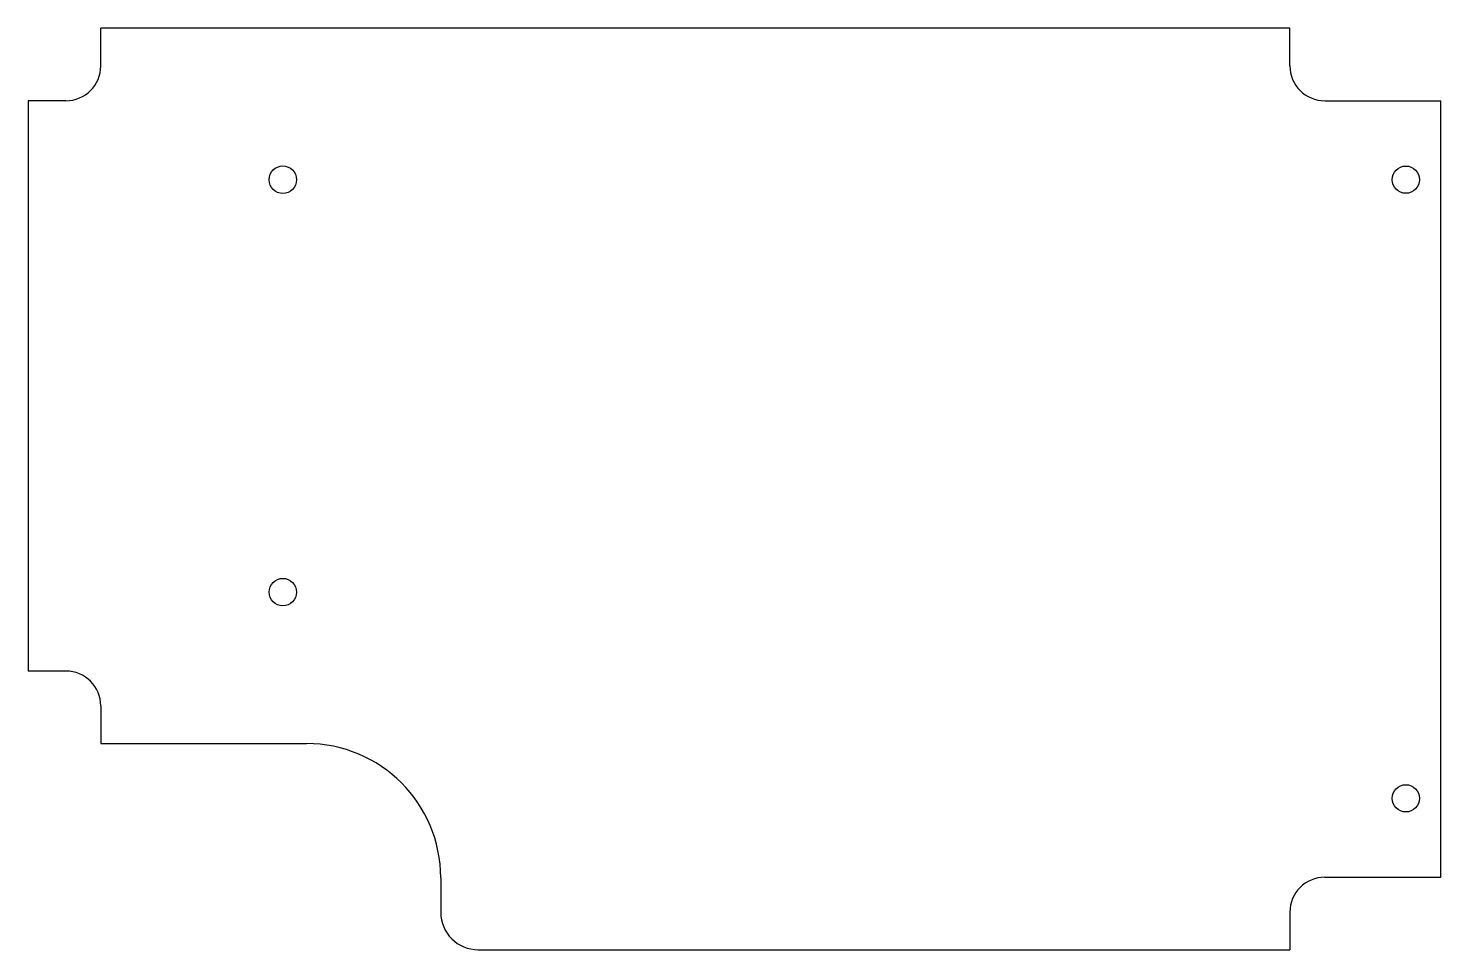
# Model space of a CAD drawing. Extents: x -5 to 127, y -81 to 5.
import ezdxf

# ---------------------------------------------------------------- set-up
doc = ezdxf.new("R2010")
doc.units = 0
doc.layers.add('VISIBLE', color=7, linetype='CONTINUOUS')

msp = doc.modelspace()

# ---------------------------------------------------------------- linework, layer by layer
at = {"layer": 'VISIBLE'}
for p, q in [((112.95, 4.5), (2.25, 4.5)), ((2.25, 1), (2.25, 4.5)), ((112.95, 1), (112.95, 4.5)), ((-1, -2.25), (-4.5, -2.25)), ((-4.5, -2.25), (-4.5, -55.35)), ((116.2, -2.25), (127, -2.25)), ((127, -74.55), (127, -2.25)), ((-1, -55.35), (-4.5, -55.35)), ((2.25, -58.6), (2.25, -62.1)), ((2.25, -62.1), (21.4, -62.1)), ((33.9, -74.6), (33.9, -77.8)), ((116.2, -74.55), (127, -74.55)), ((112.95, -77.8), (112.95, -81.3)), ((37.4, -81.3), (112.95, -81.3))]:
    msp.add_line(p, q, dxfattribs=at)
for centre, radius in [((19.2, -9.6), 1.28), ((123.75, -9.6), 1.27), ((19.2, -48), 1.28), ((123.75, -67.2), 1.27)]:
    msp.add_circle(centre, radius, dxfattribs=at)
for centre, radius, start, end in [((-1, 1), 3.25, 270, 0), ((116.2, 1), 3.25, 180, 270), ((-1, -58.6), 3.25, 0, 90), ((21.4, -74.6), 12.5, 0, 90), ((116.2, -77.8), 3.25, 90, 180), ((37.4, -77.8), 3.5, 180, 270)]:
    msp.add_arc(centre, radius, start, end, dxfattribs=at)

doc.saveas('drawing.dxf')
